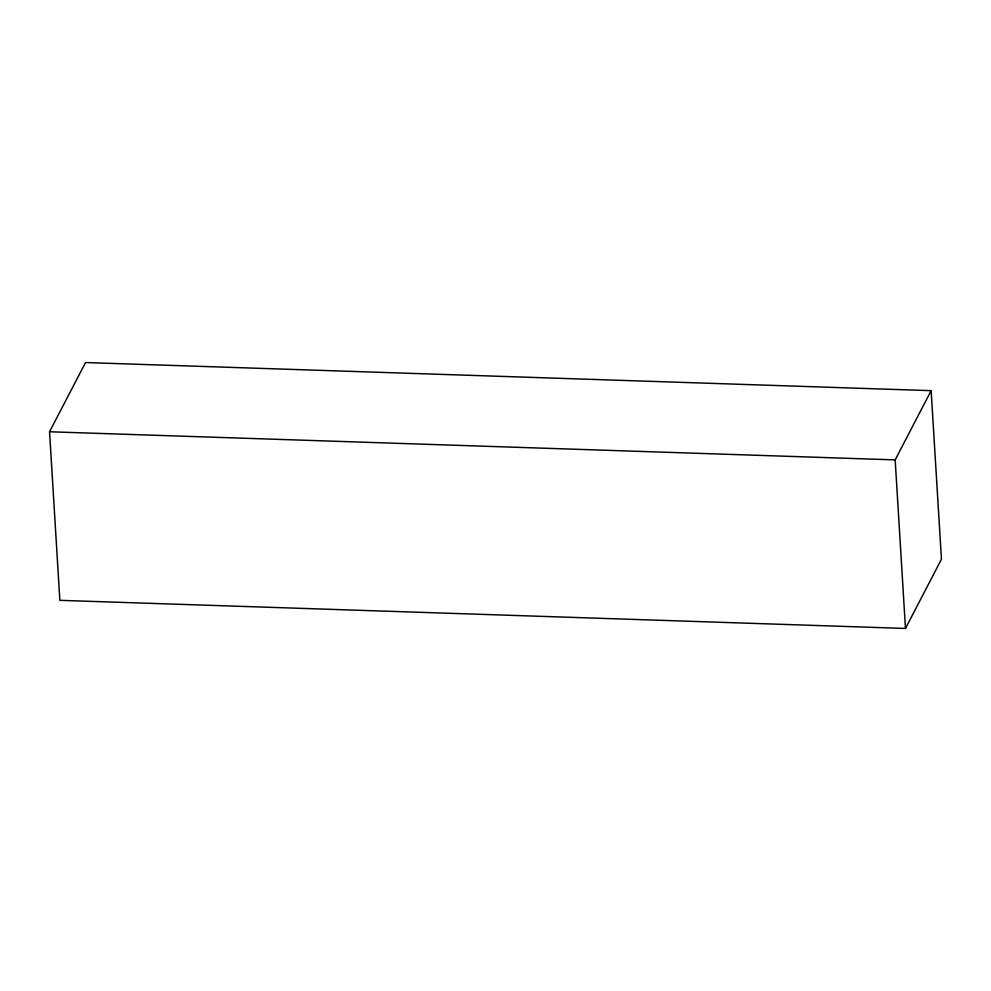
<?xml version="1.0" encoding="UTF-8"?>
<svg xmlns="http://www.w3.org/2000/svg" width="991" height="991" viewBox="0 0 991 991"><rect width="100%" height="100%" fill="white"/><g stroke="black" fill="none" stroke-linecap="round" stroke-linejoin="round"><path stroke-width="1.49" d="M49.55 431.766L85.523 362.545L931.144 390.665L941.45 559.234L905.477 628.455L59.856 600.335L49.55 431.766L895.17 459.886L931.144 390.665M895.17 459.886L905.477 628.455"/></g></svg>
